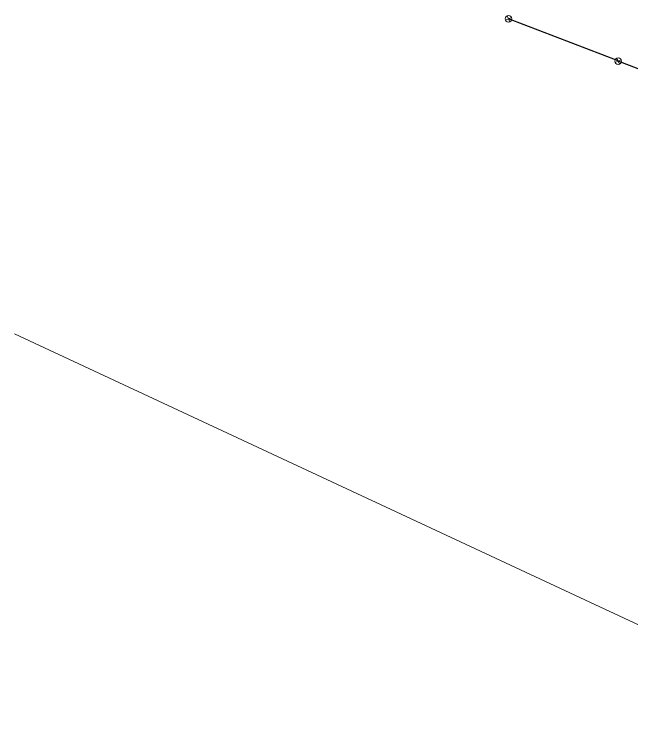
# Model space of a CAD drawing. Header units: metres. Extents: x 105014 to 106600, y 111320 to 118425.
# Drawn here: x 105701.1 to 105811.9, y 114560.9 to 114691.1 of the extents above; entities that cross this region are included whole.
import ezdxf

# ---------------------------------------------------------------- set-up
doc = ezdxf.new("R2010")
doc.units = ezdxf.units.M
for name, color, linetype, lineweight in [('35-RH-ACUE-MENOR-EXIST', 151, 'CONTINUOUS', 13), ('35-RH-PLUV-COLECTOR', 96, 'CONTINUOUS', 30), ('35-RH-PLUV-NODOS', 94, 'CONTINUOUS', 13)]:
    doc.layers.add(name, color=color, linetype=linetype, lineweight=lineweight)

# ---------------------------------------------------------------- blocks, each defined once
blk = doc.blocks.new('POZO_PLUV')
for p, q in [((-0.42, -0.42), (0.42, 0.42)), ((-0.42, 0.42), (0.42, -0.42))]:
    blk.add_line(p, q)
blk.add_circle((0, 0), 0.6)

msp = doc.modelspace()

# ---------------------------------------------------------------- linework, layer by layer
at = {"layer": '35-RH-ACUE-MENOR-EXIST'}
msp.add_lwpolyline([(105701.05, 114633.7), (105843.5791, 114567.272), (105863.49, 114560.88)], dxfattribs=at)
msp.add_lwpolyline([(105701.05, 114633.7), (105843.5791, 114567.272), (105863.49, 114560.88)], dxfattribs=at)
at = {"layer": '35-RH-PLUV-COLECTOR'}
for points in [[(105809.5297, 114682.7219), (105789.823, 114690.281)], [(105882.3534, 114654.7881), (105882.3534, 114654.7881), (105809.5123, 114682.6762)]]:
    msp.add_lwpolyline(points, dxfattribs=at)

# ---------------------------------------------------------------- block references
at = {"layer": '35-RH-PLUV-NODOS', "rotation": 250}
for p in [(105789.823, 114690.281), (105809.5123, 114682.6762)]:
    msp.add_blockref('POZO_PLUV', p, dxfattribs=at)

doc.saveas('drawing.dxf')
